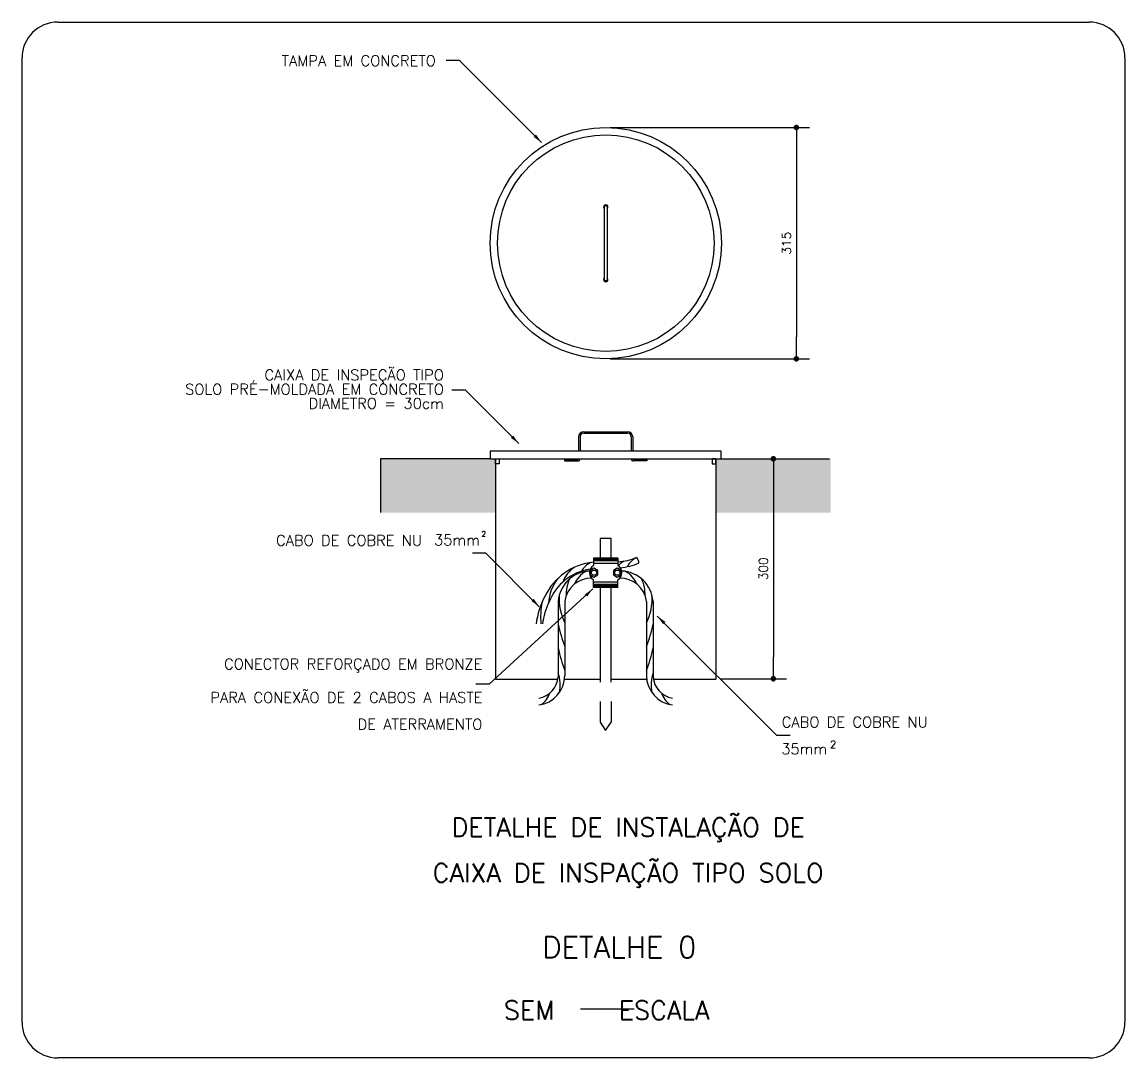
# Model space of a CAD drawing. Header units: millimetres. Extents: x -182 to 147, y -1396 to 58.
# Drawn here: x 59.99 to 80.59, y -25.47 to -6.12 of the extents above; entities that cross this region are included whole.
import ezdxf

# ---------------------------------------------------------------- set-up
doc = ezdxf.new("R2010")
doc.units = ezdxf.units.MM
doc.header["$LTSCALE"] = 10
doc.header["$MEASUREMENT"] = 0
for name, color, linetype, lineweight in [('C01', 1, 'Continuous', 30), ('C02', 2, 'Continuous', 30), ('C03', 3, 'Continuous', 30), ('C04', 4, 'Continuous', 30), ('C05', 4, 'Continuous', 30), ('P-MARGEM', 4, 'Continuous', 30)]:
    doc.layers.add(name, color=color, linetype=linetype, lineweight=lineweight)
doc.styles.add('ROMANS', font='romans')

msp = doc.modelspace()

# ---------------------------------------------------------------- hatches: boundary and pattern name
at = {"linetype": 'Continuous'}
for points in [[(74.453, -8.0388), (74.4485, -8.039), (74.4441, -8.0396), (74.4397, -8.0406), (74.4354, -8.0419), (74.4313, -8.0437), (74.4273, -8.0457), (74.4235, -8.0481), (74.4199, -8.0509), (74.4166, -8.0539), (74.4136, -8.0572), (74.4109, -8.0608), (74.4085, -8.0645), (74.4064, -8.0685), (74.4047, -8.0727), (74.4033, -8.0769), (74.4024, -8.0813), (74.4018, -8.0858), (74.4016, -8.0903), (74.4018, -8.0947), (74.4024, -8.0992), (74.4033, -8.1036), (74.4047, -8.1079), (74.4064, -8.112), (74.4085, -8.116), (74.4109, -8.1198), (74.4136, -8.1233), (74.4166, -8.1266), (74.4199, -8.1297), (74.4235, -8.1324), (74.4273, -8.1348), (74.4313, -8.1369), (74.4354, -8.1386), (74.4397, -8.1399), (74.4441, -8.1409), (74.4485, -8.1415), (74.453, -8.1417), (74.453, -8.0903), (74.453, -8.0388), (74.453, -8.0388)], [(74.453, -8.1417), (74.4575, -8.1415), (74.4619, -8.1409), (74.4663, -8.1399), (74.4706, -8.1386), (74.4747, -8.1369), (74.4787, -8.1348), (74.4825, -8.1324), (74.4861, -8.1297), (74.4894, -8.1266), (74.4924, -8.1233), (74.4951, -8.1198), (74.4975, -8.116), (74.4996, -8.112), (74.5013, -8.1079), (74.5027, -8.1036), (74.5036, -8.0992), (74.5042, -8.0947), (74.5044, -8.0903), (74.5042, -8.0858), (74.5036, -8.0813), (74.5027, -8.0769), (74.5013, -8.0727), (74.4996, -8.0685), (74.4975, -8.0645), (74.4951, -8.0608), (74.4924, -8.0572), (74.4894, -8.0539), (74.4861, -8.0509), (74.4825, -8.0481), (74.4787, -8.0457), (74.4747, -8.0437), (74.4706, -8.0419), (74.4663, -8.0406), (74.4619, -8.0396), (74.4575, -8.039), (74.453, -8.0388), (74.453, -8.0903), (74.453, -8.1417), (74.453, -8.1417)], [(74.453, -12.3588), (74.4485, -12.359), (74.4441, -12.3596), (74.4397, -12.3606), (74.4354, -12.3619), (74.4313, -12.3637), (74.4273, -12.3657), (74.4235, -12.3681), (74.4199, -12.3709), (74.4166, -12.3739), (74.4136, -12.3772), (74.4109, -12.3808), (74.4085, -12.3845), (74.4064, -12.3885), (74.4047, -12.3927), (74.4033, -12.397), (74.4024, -12.4013), (74.4018, -12.4058), (74.4016, -12.4103), (74.4018, -12.4147), (74.4024, -12.4192), (74.4033, -12.4236), (74.4047, -12.4279), (74.4064, -12.432), (74.4085, -12.436), (74.4109, -12.4398), (74.4136, -12.4433), (74.4166, -12.4466), (74.4199, -12.4497), (74.4235, -12.4524), (74.4273, -12.4548), (74.4313, -12.4569), (74.4354, -12.4586), (74.4397, -12.4599), (74.4441, -12.4609), (74.4485, -12.4615), (74.453, -12.4617), (74.453, -12.4103), (74.453, -12.3588), (74.453, -12.3588)], [(74.453, -12.4617), (74.4575, -12.4615), (74.4619, -12.4609), (74.4663, -12.4599), (74.4706, -12.4586), (74.4747, -12.4569), (74.4787, -12.4548), (74.4825, -12.4524), (74.4861, -12.4497), (74.4894, -12.4466), (74.4924, -12.4433), (74.4951, -12.4398), (74.4975, -12.436), (74.4996, -12.432), (74.5013, -12.4279), (74.5027, -12.4236), (74.5036, -12.4192), (74.5042, -12.4147), (74.5044, -12.4103), (74.5042, -12.4058), (74.5036, -12.4013), (74.5027, -12.397), (74.5013, -12.3927), (74.4996, -12.3885), (74.4975, -12.3845), (74.4951, -12.3808), (74.4924, -12.3772), (74.4894, -12.3739), (74.4861, -12.3709), (74.4825, -12.3681), (74.4787, -12.3657), (74.4747, -12.3637), (74.4706, -12.3619), (74.4663, -12.3606), (74.4619, -12.3596), (74.4575, -12.359), (74.453, -12.3588), (74.453, -12.4103), (74.453, -12.4617), (74.453, -12.4617)], [(74.0227, -14.2257), (74.0182, -14.2258), (74.0138, -14.2264), (74.0094, -14.2274), (74.0051, -14.2288), (74.001, -14.2305), (73.997, -14.2325), (73.9932, -14.235), (73.9897, -14.2377), (73.9863, -14.2407), (73.9833, -14.244), (73.9806, -14.2476), (73.9782, -14.2514), (73.9761, -14.2553), (73.9744, -14.2595), (73.973, -14.2638), (73.9721, -14.2682), (73.9715, -14.2726), (73.9713, -14.2771), (73.9715, -14.2816), (73.9721, -14.286), (73.973, -14.2904), (73.9744, -14.2947), (73.9761, -14.2988), (73.9782, -14.3028), (73.9806, -14.3066), (73.9833, -14.3101), (73.9863, -14.3134), (73.9897, -14.3165), (73.9932, -14.3192), (73.997, -14.3216), (74.001, -14.3237), (74.0051, -14.3254), (74.0094, -14.3268), (74.0138, -14.3277), (74.0182, -14.3283), (74.0227, -14.3285), (74.0227, -14.2771), (74.0227, -14.2257), (74.0227, -14.2257)], [(74.0227, -14.3285), (74.0272, -14.3283), (74.0316, -14.3277), (74.036, -14.3268), (74.0403, -14.3254), (74.0444, -14.3237), (74.0484, -14.3216), (74.0522, -14.3192), (74.0558, -14.3165), (74.0591, -14.3134), (74.0621, -14.3101), (74.0648, -14.3066), (74.0672, -14.3028), (74.0693, -14.2988), (74.071, -14.2947), (74.0724, -14.2904), (74.0734, -14.286), (74.0739, -14.2816), (74.0741, -14.2771), (74.0739, -14.2726), (74.0734, -14.2682), (74.0724, -14.2638), (74.071, -14.2595), (74.0693, -14.2553), (74.0672, -14.2514), (74.0648, -14.2476), (74.0621, -14.244), (74.0591, -14.2407), (74.0558, -14.2377), (74.0522, -14.235), (74.0484, -14.2325), (74.0444, -14.2305), (74.0403, -14.2288), (74.036, -14.2274), (74.0316, -14.2264), (74.0272, -14.2258), (74.0227, -14.2257), (74.0227, -14.2771), (74.0227, -14.3285), (74.0227, -14.3285)], [(74.0227, -18.3331), (74.0182, -18.3333), (74.0138, -18.3339), (74.0094, -18.3349), (74.0051, -18.3362), (74.001, -18.338), (73.997, -18.34), (73.9932, -18.3424), (73.9897, -18.3452), (73.9863, -18.3482), (73.9833, -18.3515), (73.9806, -18.3551), (73.9782, -18.3589), (73.9761, -18.3628), (73.9744, -18.367), (73.973, -18.3713), (73.9721, -18.3756), (73.9715, -18.3801), (73.9713, -18.3846), (73.9715, -18.3891), (73.9721, -18.3935), (73.973, -18.3979), (73.9744, -18.4022), (73.9761, -18.4063), (73.9782, -18.4103), (73.9806, -18.4141), (73.9833, -18.4176), (73.9863, -18.4209), (73.9897, -18.424), (73.9932, -18.4267), (73.997, -18.4291), (74.001, -18.4312), (74.0051, -18.4329), (74.0094, -18.4342), (74.0138, -18.4352), (74.0182, -18.4358), (74.0227, -18.436), (74.0227, -18.3846), (74.0227, -18.3331), (74.0227, -18.3331)], [(74.0227, -18.436), (74.0272, -18.4358), (74.0316, -18.4352), (74.036, -18.4342), (74.0403, -18.4329), (74.0444, -18.4312), (74.0484, -18.4291), (74.0522, -18.4267), (74.0558, -18.424), (74.0591, -18.4209), (74.0621, -18.4176), (74.0648, -18.4141), (74.0672, -18.4103), (74.0693, -18.4063), (74.071, -18.4022), (74.0724, -18.3979), (74.0734, -18.3935), (74.0739, -18.3891), (74.0741, -18.3846), (74.0739, -18.3801), (74.0734, -18.3756), (74.0724, -18.3713), (74.071, -18.367), (74.0693, -18.3628), (74.0672, -18.3589), (74.0648, -18.3551), (74.0621, -18.3515), (74.0591, -18.3482), (74.0558, -18.3452), (74.0522, -18.3424), (74.0484, -18.34), (74.0444, -18.338), (74.0403, -18.3362), (74.036, -18.3349), (74.0316, -18.3339), (74.0272, -18.3333), (74.0227, -18.3331), (74.0227, -18.3846), (74.0227, -18.436), (74.0227, -18.436)]]:
    msp.add_hatch(color=256, dxfattribs=at).paths.add_polyline_path(points)
at = {"layer": 'C01', "linetype": 'Continuous'}
for points in [[(68.73, -14.2771), (66.6867, -14.2771), (66.6867, -15.282), (68.8329, -15.282), (68.8329, -14.2771), (68.73, -14.2771), (68.73, -14.2771)], [(74.9905, -14.2771), (72.9471, -14.2771), (72.9471, -15.282), (75.0933, -15.282), (75.0933, -14.2771), (74.9905, -14.2771), (74.9905, -14.2771)]]:
    msp.add_hatch(color=256, dxfattribs=at).paths.add_polyline_path(points)
at = {"layer": 'C02', "linetype": 'Continuous'}
for points in [[(69.5892, -8.2237), (69.5464, -8.2659), (69.6944, -8.373), (69.5892, -8.2237), (69.5892, -8.2237)], [(69.1629, -13.8435), (69.1201, -13.8857), (69.2681, -13.9928), (69.1629, -13.8435), (69.1629, -13.8435)], [(69.5451, -16.8897), (69.5023, -16.9319), (69.6503, -17.039), (69.5451, -16.8897), (69.5451, -16.8897)], [(70.5006, -16.8096), (70.5428, -16.8523), (70.6499, -16.7044), (70.5006, -16.8096), (70.5006, -16.8096)], [(71.9606, -17.3632), (72.0034, -17.321), (71.8554, -17.2139), (71.9606, -17.3632), (71.9606, -17.3632)]]:
    msp.add_hatch(color=256, dxfattribs=at).paths.add_polyline_path(points)

# ---------------------------------------------------------------- linework, layer by layer
at = {"color": 1, "linetype": 'Continuous'}
for p, q in [((70.9742, -8.0903), (74.6999, -8.0903)), ((70.9742, -12.4103), (74.6999, -12.4103)), ((73.1323, -14.2771), (74.2696, -14.2771)), ((73.0294, -18.3846), (74.2696, -18.3846))]:
    msp.add_line(p, q, dxfattribs=at)
at = {"linetype": 'Continuous'}
for p, q in [((74.453, -8.0903), (74.453, -8.5017)), ((74.453, -12.4103), (74.453, -11.9988))]:
    msp.add_line(p, q, dxfattribs=at)
at = {"color": 2, "linetype": 'Continuous'}
for p, q in [((74.453, -8.5017), (74.453, -11.9988)), ((74.0227, -14.2771), (74.0227, -14.6885)), ((74.0227, -14.6885), (74.0227, -17.9731)), ((74.0227, -18.3846), (74.0227, -17.9731))]:
    msp.add_line(p, q, dxfattribs=at)
at = {"linetype": 'Continuous'}
for points in [[(74.453, -8.1417), (74.453, -8.0388), (74.453, -8.0388), (74.453, -8.1417), (74.453, -8.1417)], [(74.453, -12.3588), (74.453, -12.4617), (74.453, -12.4617), (74.453, -12.3588), (74.453, -12.3588)], [(74.0227, -14.3285), (74.0227, -14.2257), (74.0227, -14.2257), (74.0227, -14.3285), (74.0227, -14.3285)], [(74.0227, -18.3331), (74.0227, -18.436), (74.0227, -18.436), (74.0227, -18.3331), (74.0227, -18.3331)]]:
    msp.add_lwpolyline(points, dxfattribs=at)
at = {"layer": 'C01'}
for p, q in [((66.6867, -14.2771), (66.6867, -15.2819)), ((71.1195, -16.1451), (70.6605, -16.1451)), ((71.1195, -16.1582), (70.6605, -16.1582)), ((71.1195, -16.181), (70.6605, -16.181)), ((71.1195, -16.2299), (70.6605, -16.2299)), ((71.1195, -16.5782), (70.6605, -16.5782)), ((71.1195, -16.6271), (70.6605, -16.6271)), ((71.1195, -16.65), (70.6605, -16.65)), ((71.1195, -16.663), (70.6605, -16.663))]:
    msp.add_line(p, q, dxfattribs=at)
for centre, radius, start, end in [((70.8276, -16.6137), 0.4565, 118.936, 148.834), ((71.4566, -16.5873), 0.4565, 118.936, 136.706), ((71.6875, -16.5191), 0.4565, 118.936, 148.834), ((70.6023, -16.7511), 0.5371, 123.706, 160.756), ((70.7387, -16.7858), 0.4612, 118.37, 158.14), ((70.3198, -16.0056), 0.4771, 306.12, 306.237), ((71.0413, -16.7858), 0.4612, 21.86, 61.6303), ((70.6488, -17.0251), 0.8291, 141.818, 176.443), ((70.9153, -16.8231), 0.7632, 156.911, 180.959), ((70.8647, -16.8231), 0.7632, 359.041, 23.0888), ((71.0334, -16.8916), 1.0118, 176.422, 206.517), ((70.7466, -16.8916), 1.0118, 333.483, 3.57794), ((70.9402, -17.2248), 1.2657, 167.715, 186.207), ((72.3154, -16.9136), 2.3543, 191.052, 201.703), ((69.4646, -16.9136), 2.3543, 338.297, 348.948), ((72.3154, -17.3586), 2.3543, 191.052, 201.703), ((69.4646, -17.3586), 2.3543, 338.297, 348.948), ((69.3071, -18.4968), 0.7327, 348.524, 17.7747), ((72.4729, -18.4968), 0.7327, 162.225, 191.476), ((69.3992, -18.4891), 0.4774, 307.977, 340.236), ((72.3808, -18.4891), 0.4774, 199.764, 232.023)]:
    msp.add_arc(centre, radius, start, end, dxfattribs=at)
at = {"layer": 'C02'}
for p, q in [((68.1589, -6.8376), (67.9089, -6.8376)), ((69.6944, -8.373), (68.1589, -6.8376)), ((68.2687, -12.9934), (68.0187, -12.9934)), ((69.2681, -13.9928), (68.2687, -12.9934)), ((68.73, -14.2771), (66.6867, -14.2771)), ((72.9471, -14.2771), (75.0711, -14.2771)), ((70.9918, -15.7683), (70.7882, -15.7683)), ((70.7882, -15.7683), (70.7882, -16.1303)), ((70.9918, -16.1303), (70.9918, -15.7683)), ((68.6509, -16.0396), (68.4009, -16.0396)), ((69.6503, -17.039), (68.6509, -16.0396)), ((70.7882, -16.6778), (70.7882, -18.4482)), ((70.9918, -18.4482), (70.9918, -16.6778)), ((70.6499, -16.7044), (68.7128, -18.4835)), ((70.0048, -16.938), (70.0048, -18.3514)), ((70.128, -16.9389), (70.128, -18.3266)), ((71.652, -16.9389), (71.652, -18.3266)), ((71.7752, -16.938), (71.7752, -18.3514)), ((71.8554, -17.2139), (74.0853, -19.4438)), ((68.7128, -18.4835), (68.4628, -18.4835)), ((68.8329, -18.3914), (69.9993, -18.3914)), ((70.1236, -18.3914), (70.7882, -18.3914)), ((70.9918, -18.3914), (71.6564, -18.3914)), ((71.7808, -18.3914), (72.9471, -18.3914)), ((70.7882, -18.8103), (70.7882, -19.1942)), ((70.9918, -18.8103), (70.9918, -19.1942)), ((70.7882, -19.1942), (70.8894, -19.3505)), ((70.8894, -19.3505), (70.9918, -19.1942)), ((74.3353, -19.4438), (74.0853, -19.4438))]:
    msp.add_line(p, q, dxfattribs=at)
for points in [[(70.601, -16.363), (70.601, -16.4451), (70.6721, -16.4861), (70.7431, -16.4451), (70.7431, -16.363), (70.6721, -16.322), (70.601, -16.363)], [(71.0369, -16.363), (71.0369, -16.4451), (71.108, -16.4861), (71.179, -16.4451), (71.179, -16.363), (71.108, -16.322), (71.0369, -16.363)]]:
    msp.add_lwpolyline(points, close=True, dxfattribs=at)
for centre, radius in [((70.8919, -10.2503), 2.16), ((70.8919, -10.2503), 2.0229), ((70.6721, -16.4041), 0.0492), ((71.108, -16.4041), 0.0492)]:
    msp.add_circle(centre, radius, dxfattribs=at)
for centre, radius, start, end in [((70.8919, -9.5735), 0.0411, 311.252, 227.627), ((70.8919, -10.9304), 0.0411, 132.373, 48.7475), ((70.7731, -17.3261), 1.1243, 95.7504, 154.712), ((71.0771, -15.2211), 0.979, 272.487, 293.649), ((71.058, -15.1924), 1.1243, 275.291, 293.85), ((71.3411, -16.2319), 0.1719, 3.70587, 41.5339), ((70.7446, -17.3069), 0.979, 98.2967, 158.6), ((70.6173, -16.9866), 0.6144, 92.34, 175.469), ((71.1627, -16.9866), 0.6144, 4.53147, 87.66), ((70.6137, -16.9981), 0.4892, 88.0223, 173.045), ((71.1663, -16.9981), 0.4892, 6.95508, 91.9777), ((71.095, -17.5616), 1.5178, 151.862, 172.43), ((70.9089, -17.4954), 1.2063, 153.103, 173.637), ((69.5701, -18.3207), 0.558, 277.215, 359.393), ((72.21, -18.3207), 0.558, 180.607, 262.785), ((69.5614, -18.3101), 0.4454, 280.72, 354.682), ((72.2187, -18.3101), 0.4454, 185.318, 259.28)]:
    msp.add_arc(centre, radius, start, end, dxfattribs=at)
at = {"layer": 'C03'}
for p, q in [((70.8642, -9.5712), (70.8642, -10.937)), ((70.919, -9.5712), (70.919, -10.937)), ((70.6605, -16.1303), (70.6605, -16.2709)), ((71.1195, -16.1303), (70.6605, -16.1303)), ((71.1195, -16.1303), (71.1195, -16.2709)), ((70.6605, -16.6778), (70.6605, -16.5372)), ((71.1195, -16.6778), (70.6605, -16.6778)), ((71.1195, -16.6778), (71.1195, -16.5372))]:
    msp.add_line(p, q, dxfattribs=at)
for points in [[(68.73, -14.1332), (68.73, -14.2771), (73.05, -14.2771), (73.05, -14.1332), (68.73, -14.1332)], [(68.9014, -14.3731), (68.8329, -14.3731), (68.8329, -14.2771), (68.9014, -14.2771), (68.9014, -14.3731)], [(72.8786, -14.3731), (72.9471, -14.3731), (72.9471, -14.2771), (72.8786, -14.2771), (72.8786, -14.3731)]]:
    msp.add_lwpolyline(points, close=True, dxfattribs=at)
for centre, radius, start, end in [((70.8916, -9.5824), 0.0296, 22.1131, 157.887), ((70.8916, -10.9133), 0.0363, 220.874, 319.126), ((70.749, -16.4041), 0.1599, 123.612, 236.388), ((71.031, -16.4041), 0.1599, 303.612, 56.3875)]:
    msp.add_arc(centre, radius, start, end, dxfattribs=at)
at = {"layer": 'C04'}
for p, q in [((70.48, -13.7718), (71.3, -13.7718)), ((70.48, -13.7992), (71.3, -13.7992)), ((70.384, -13.8678), (70.384, -14.1332)), ((70.4115, -13.8678), (70.4115, -14.1332)), ((71.3686, -13.8678), (71.3686, -14.1332)), ((71.396, -13.8678), (71.396, -14.1332)), ((70.1214, -14.2908), (70.1214, -14.3182)), ((70.1214, -14.2908), (70.3703, -14.2908)), ((70.1214, -14.3182), (70.3703, -14.3182)), ((71.6587, -14.2908), (71.4097, -14.2908)), ((71.6587, -14.3182), (71.4097, -14.3182)), ((71.6587, -14.2908), (71.6587, -14.3182))]:
    msp.add_line(p, q, dxfattribs=at)
at = {"layer": 'C04', "color": 5}
msp.add_line((70.4221, -24.5505), (71.4221, -24.5505), dxfattribs=at)
at = {"layer": 'C04'}
for centre, radius, start, end in [((70.48, -13.8678), 0.096, 90, 180), ((70.48, -13.8678), 0.0686, 90, 180), ((71.3, -13.8678), 0.096, 0, 90), ((71.3, -13.8678), 0.0686, 0, 90), ((70.3703, -14.2771), 0.0411, 270, 0), ((70.3703, -14.2771), 0.0137, 270, 0), ((71.4097, -14.2771), 0.0411, 180, 270), ((71.4097, -14.2771), 0.0137, 180, 270)]:
    msp.add_arc(centre, radius, start, end, dxfattribs=at)
at = {"layer": 'C05'}
for p, q in [((68.8329, -14.2771), (68.8329, -18.3914)), ((72.9471, -14.2771), (72.9471, -18.3914))]:
    msp.add_line(p, q, dxfattribs=at)
at = {"layer": 'P-MARGEM'}
for p, q in [((60.6527, -6.1214), (79.926, -6.1214)), ((59.9873, -24.8001), (59.9873, -6.7869)), ((80.5915, -6.7869), (80.5915, -24.8001)), ((79.926, -25.4656), (60.6527, -25.4656))]:
    msp.add_line(p, q, dxfattribs=at)
for centre, start, end in [((60.6527, -6.7869), 90, 180), ((79.926, -6.7869), 0, 90), ((60.6527, -24.8001), 180, 270), ((79.926, -24.8001), 270, 0)]:
    msp.add_arc(centre, 0.6655, start, end, dxfattribs=at)

# ---------------------------------------------------------------- texts
at = {"color": 3, "char_height": 0.16457, "width": 0.592456, "attachment_point": 8, "rotation": 90.00021, "line_spacing_factor": 0.798, "style": 'ROMANS'}
for s, insert in [('315', (74.3502, -10.2506)), ('300', (73.9192, -16.3306))]:
    msp.add_mtext(s, dxfattribs=dict(at, insert=insert))
at = {"layer": 'C03', "line_spacing_factor": 0.798, "style": 'ROMANS'}
for s, insert, char_height, width, attachment_point in [('TAMPA EM CONCRETO', (67.7172, -6.9437), 0.2, 6.24, 9), ('CAIXA DE INSPEÇÃO TIPO\\PSOLO PRÉ-MOLDADA EM CONCRETO DIAMETRO = 30cm', (67.8678, -13.3436), 0.2, 5.76, 9), ('2', (68.5688, -15.7291), 0.1, 0.12, 7), ('CABO DE COBRE NU', (67.4588, -15.9011), 0.2, 3.84, 9), ('35mm ', (68.5417, -15.8931), 0.2, 4.32, 9), ('CONECTOR REFORÇADO EM BRONZE', (68.5875, -18.2672), 0.2, 6.72, 9), ('PARA CONEXÃO DE 2 CABOS A HASTE', (68.5875, -18.8346), 0.2, 7.44, 9), ('DE ATERRAMENTO', (68.5865, -19.3336), 0.2, 6.48, 9), ('CABO DE COBRE NU', (74.1805, -19.2946), 0.2, 3.84, 7), ('2', (75.0789, -19.6817), 0.14, 0.168, 7), ('35mm ', (74.1715, -19.7946), 0.2, 4.32, 7)]:
    msp.add_mtext(s, dxfattribs=dict(at, insert=insert, char_height=char_height, width=width, attachment_point=attachment_point))
at = {"layer": 'C04', "color": 5, "char_height": 0.35, "line_spacing_factor": 0.798, "style": 'ROMANS'}
for s, insert, width, attachment_point in [('DETALHE DE INSTALAÇÃO DE', (71.3095, -21.4327), 10.08, 8), ('CAIXA DE INSPAÇÃO TIPO SOLO', (71.3095, -22.2837), 11.34, 8), ('SEM     ESCALA', (68.9895, -24.7501), 5.88, 7)]:
    msp.add_mtext(s, dxfattribs=dict(at, insert=insert, width=width, attachment_point=attachment_point))
at = {"layer": 'C05', "color": 4, "insert": (69.7045, -23.5986), "char_height": 0.4, "width": 4.32, "attachment_point": 7, "line_spacing_factor": 0.798, "style": 'ROMANS'}
msp.add_mtext('DETALHE 0', dxfattribs=at)

doc.saveas('drawing.dxf')
